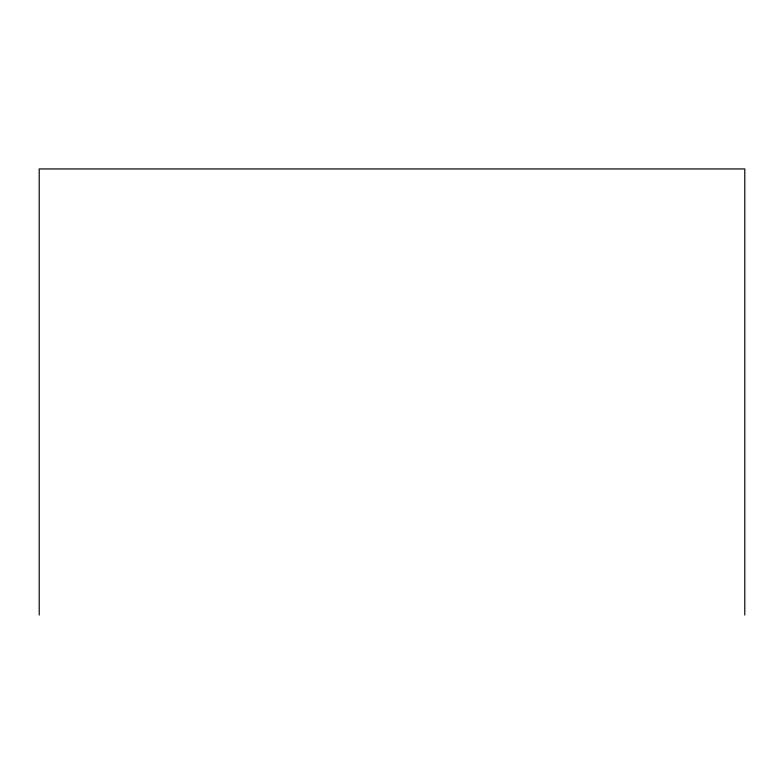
<?xml version="1.0" encoding="UTF-8"?>
<svg xmlns="http://www.w3.org/2000/svg" width="784" height="784" viewBox="0 0 784 784"><rect width="100%" height="100%" fill="white"/><g stroke="black" fill="none" stroke-linecap="round" stroke-linejoin="round"><path stroke-width="1.18" d="M744.8 615.048L744.8 168.952L39.2 168.952L39.2 615.048"/></g></svg>
